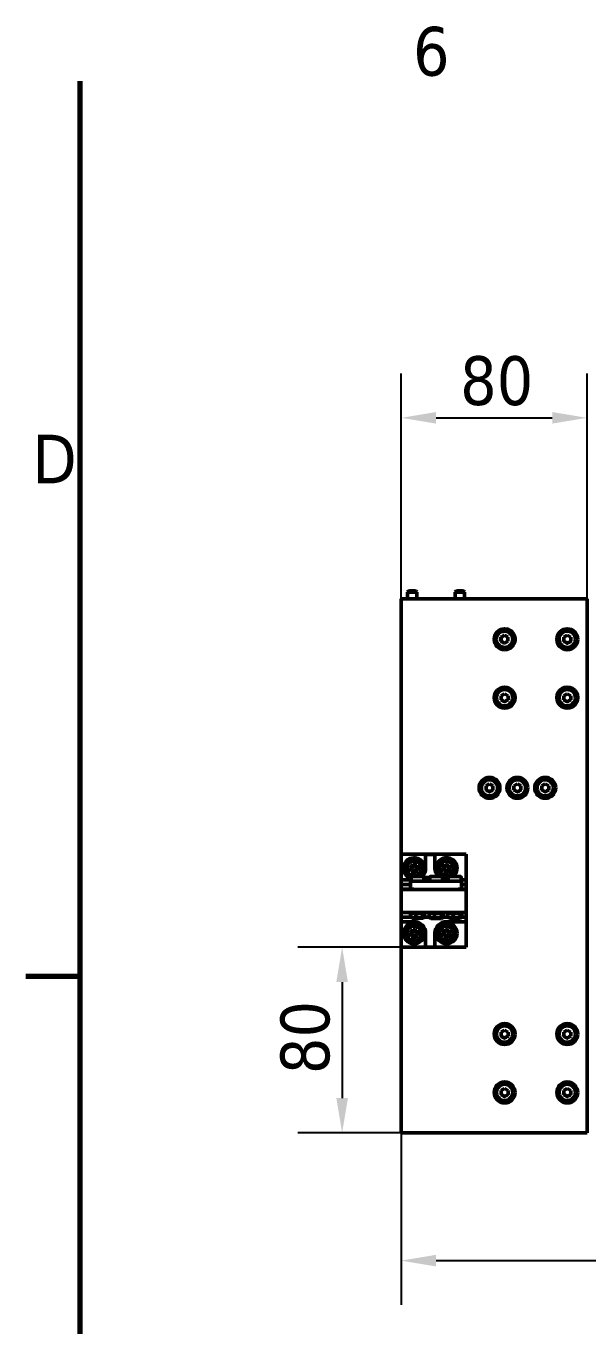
# Model space of a CAD drawing. Header units: millimetres. Extents: x -1901 to 2520, y -3919 to 1782.
# Drawn here: x 37 to 278, y 1186 to 1746 of the extents above; entities that cross this region are included whole.
import ezdxf

# ---------------------------------------------------------------- set-up
doc = ezdxf.new("R2010")
doc.units = ezdxf.units.MM
doc.header["$LTSCALE"] = 6
for name, color, linetype, lineweight in [('Border (ISO)', 7, 'Continuous', 70), ('Dimension (ISO)', 7, 'Continuous', 25), ('Visible (ISO)', 7, 'Continuous', 50)]:
    doc.layers.add(name, color=color, linetype=linetype, lineweight=lineweight)
doc.styles.add('Note Text (ISO)', font='tahoma.ttf')
doc.dimstyles.new('Default - Method 1b (ISO)', dxfattribs={"dimscale": 6, "dimtxt": 3.5, "dimasz": 2.5, "dimexe": 3.175, "dimexo": 0, "dimgap": 0.762, "dimtad": 1, "dimtoh": 1, "dimrnd": 1e-08, "dimtxsty": 'Note Text (ISO)', "dimcen": 0.09, "dimdle": 10, "dimclrd": 256, "dimclre": 256, "dimclrt": 256, "dimazin": 2, "dimtfac": 1, "dimtmove": 0, "dimatfit": 3, "dimfxl": 0, "dimtolj": 1, "dimlwd": -1, "dimlwe": -1, "dimarcsym": 0})

# ---------------------------------------------------------------- blocks, each defined once
blk = doc.blocks.new('Borders Default Border')
at = {"layer": 'Border (ISO)'}
blk.add_line((10, 222.75), (6.1, 222.75), dxfattribs=at)
at = {"layer": 'Border (ISO)', "flags": 128}
blk.add_lwpolyline([(10, 10), (10, 287)], dxfattribs=at)
at = {"layer": 'Border (ISO)', "char_height": 3.5, "attachment_point": 7, "style": 'Note Text (ISO)'}
for s, insert in [('6', (33.883, 287.326)), ('D', (6.568, 258.125))]:
    blk.add_mtext(s, dxfattribs=dict(at, insert=insert))
blk = doc.blocks.new('*D7')
at = {"layer": 'Defpoints', "color": 0}
for p in [(833.25, 1274.08), (198.25, 1269.08), (833.25, 1214.08)]:
    blk.add_point(p, dxfattribs=at)
at = {"layer": 'Dimension (ISO)'}
for p, q in [((833.25, 1274.08), (833.25, 1195.03)), ((198.25, 1269.08), (198.25, 1195.03)), ((213.25, 1214.08), (818.25, 1214.08))]:
    blk.add_line(p, q, dxfattribs=at)
for points in [[(213.25, 1216.58), (213.25, 1211.58), (198.25, 1214.08)], [(818.25, 1216.58), (818.25, 1211.58), (833.25, 1214.08)]]:
    blk.add_solid(points, dxfattribs=at)
at = {"layer": 'Dimension (ISO)', "insert": (493.45, 1240.53), "char_height": 21, "attachment_point": 1, "style": 'Note Text (ISO)'}
blk.add_mtext('\\A1;635', dxfattribs=at)
blk = doc.blocks.new('*D8')
at = {"layer": 'Defpoints', "color": 0}
for p in [(278.25, 1577.01), (198.25, 1499.08), (278.25, 1499.08)]:
    blk.add_point(p, dxfattribs=at)
at = {"layer": 'Dimension (ISO)'}
for p, q in [((198.25, 1499.08), (198.25, 1596.06)), ((278.25, 1499.08), (278.25, 1596.06)), ((213.25, 1577.01), (263.25, 1577.01))]:
    blk.add_line(p, q, dxfattribs=at)
for points in [[(213.25, 1579.51), (213.25, 1574.51), (198.25, 1577.01)], [(263.25, 1579.51), (263.25, 1574.51), (278.25, 1577.01)]]:
    blk.add_solid(points, dxfattribs=at)
at = {"layer": 'Dimension (ISO)', "insert": (223.59, 1603.54), "char_height": 21, "attachment_point": 1, "style": 'Note Text (ISO)'}
blk.add_mtext('\\A1;80', dxfattribs=at)
blk = doc.blocks.new('*D55')
at = {"layer": 'Defpoints', "color": 0}
for p in [(208.75, 1349.03), (172.77, 1269.08), (198.25, 1269.08)]:
    blk.add_point(p, dxfattribs=at)
at = {"layer": 'Dimension (ISO)'}
for p, q in [((208.75, 1349.03), (153.72, 1349.03)), ((172.77, 1334.03), (172.77, 1284.08)), ((198.25, 1269.08), (153.72, 1269.08))]:
    blk.add_line(p, q, dxfattribs=at)
for points in [[(170.27, 1334.03), (175.27, 1334.03), (172.77, 1349.03)], [(170.27, 1284.08), (175.27, 1284.08), (172.77, 1269.08)]]:
    blk.add_solid(points, dxfattribs=at)
at = {"layer": 'Dimension (ISO)', "insert": (146.24, 1294.4), "char_height": 21, "attachment_point": 1, "rotation": 90, "style": 'Note Text (ISO)'}
blk.add_mtext('\\A1;80', dxfattribs=at)

msp = doc.modelspace()

# ---------------------------------------------------------------- linework, layer by layer
at = {"layer": 'Visible (ISO)'}
for p, q in [((201.427, 1502.436), (200.998, 1502.007)), ((201.427, 1502.373), (200.998, 1501.943)), ((200.998, 1501.943), (200.998, 1502.007)), ((200.998, 1499.127), (200.998, 1501.943)), ((204.568, 1502.436), (204.998, 1502.007)), ((204.568, 1502.373), (204.998, 1501.943)), ((204.998, 1501.943), (204.998, 1502.007)), ((204.998, 1499.127), (204.998, 1501.943)), ((221.933, 1502.436), (221.504, 1502.007)), ((221.933, 1502.373), (221.504, 1501.943)), ((221.504, 1501.943), (221.504, 1502.007)), ((221.504, 1499.127), (221.504, 1501.943)), ((225.075, 1502.436), (225.504, 1502.007)), ((225.075, 1502.373), (225.504, 1501.943)), ((225.504, 1501.943), (225.504, 1502.007)), ((225.504, 1499.127), (225.504, 1501.943)), ((198.251, 1499.08), (198.251, 1499.127)), ((198.251, 1499.127), (231.251, 1499.127)), ((198.251, 1389.081), (198.251, 1499.08)), ((198.251, 1499.08), (278.251, 1499.08)), ((231.251, 1499.127), (278.251, 1499.127)), ((278.251, 1499.08), (278.251, 1269.082)), ((241.174, 1482.522), (242.674, 1483.388)), ((241.174, 1480.79), (241.174, 1482.522)), ((241.206, 1482.522), (241.174, 1482.522)), ((242.674, 1483.388), (244.173, 1482.522)), ((242.68, 1485.156), (242.738, 1485.156)), ((242.751, 1486.156), (242.738, 1486.156)), ((244.173, 1482.522), (244.173, 1480.79)), ((268.251, 1482.507), (269.751, 1483.373)), ((268.251, 1480.775), (268.251, 1482.507)), ((269.751, 1483.373), (271.251, 1482.507)), ((271.251, 1482.507), (271.251, 1480.775)), ((242.674, 1479.924), (241.174, 1480.79)), ((241.206, 1480.79), (241.174, 1480.79)), ((244.173, 1480.79), (242.674, 1479.924)), ((242.68, 1478.156), (242.738, 1478.156)), ((242.751, 1477.156), (242.738, 1477.156)), ((265.251, 1481.656), (265.251, 1481.653)), ((266.251, 1481.642), (266.251, 1481.653)), ((269.751, 1479.909), (268.251, 1480.775)), ((271.251, 1480.775), (269.751, 1479.909)), ((269.751, 1479.915), (269.751, 1479.909)), ((273.251, 1481.642), (273.251, 1481.653)), ((274.251, 1481.656), (274.251, 1481.653)), ((238.251, 1456.506), (238.251, 1456.503)), ((239.251, 1456.492), (239.251, 1456.503)), ((241.251, 1457.357), (242.751, 1458.223)), ((241.251, 1455.625), (241.251, 1457.357)), ((242.751, 1454.759), (241.251, 1455.625)), ((242.751, 1458.223), (244.251, 1457.357)), ((244.251, 1455.625), (242.751, 1454.759)), ((242.751, 1454.765), (242.751, 1454.759)), ((244.251, 1457.357), (244.251, 1455.625)), ((246.251, 1456.492), (246.251, 1456.503)), ((247.251, 1456.506), (247.251, 1456.503)), ((265.251, 1456.506), (265.251, 1456.503)), ((266.251, 1456.492), (266.251, 1456.503)), ((268.251, 1457.357), (269.751, 1458.223)), ((268.251, 1455.625), (268.251, 1457.357)), ((269.751, 1454.759), (268.251, 1455.625)), ((269.751, 1458.223), (271.251, 1457.357)), ((271.251, 1455.625), (269.751, 1454.759)), ((269.751, 1454.765), (269.751, 1454.759)), ((271.251, 1457.357), (271.251, 1455.625)), ((273.251, 1456.492), (273.251, 1456.503)), ((274.251, 1456.506), (274.251, 1456.503)), ((231.751, 1417.674), (231.751, 1417.671)), ((232.751, 1417.66), (232.751, 1417.671)), ((234.751, 1418.525), (236.251, 1419.391)), ((234.751, 1416.793), (234.751, 1418.525)), ((236.251, 1415.927), (234.751, 1416.793)), ((236.251, 1419.391), (237.751, 1418.525)), ((237.751, 1416.793), (236.251, 1415.927)), ((236.251, 1415.933), (236.251, 1415.927)), ((237.751, 1418.525), (237.751, 1416.793)), ((239.751, 1417.66), (239.751, 1417.671)), ((240.751, 1417.674), (240.751, 1417.671)), ((243.751, 1417.674), (243.751, 1417.671)), ((244.751, 1417.66), (244.751, 1417.671)), ((246.751, 1418.525), (248.251, 1419.391)), ((246.751, 1416.793), (246.751, 1418.525)), ((248.251, 1415.927), (246.751, 1416.793)), ((248.251, 1419.391), (249.751, 1418.525)), ((249.751, 1416.793), (248.251, 1415.927)), ((248.251, 1415.933), (248.251, 1415.927)), ((249.751, 1418.525), (249.751, 1416.793)), ((251.751, 1417.66), (251.751, 1417.671)), ((252.751, 1417.674), (252.751, 1417.671)), ((255.751, 1417.674), (255.751, 1417.671)), ((256.751, 1417.66), (256.751, 1417.671)), ((258.751, 1418.525), (260.251, 1419.391)), ((258.751, 1416.793), (258.751, 1418.525)), ((260.251, 1415.927), (258.751, 1416.793)), ((260.251, 1419.391), (261.751, 1418.525)), ((261.751, 1416.793), (260.251, 1415.927)), ((260.251, 1415.933), (260.251, 1415.927)), ((261.751, 1418.525), (261.751, 1416.793)), ((263.751, 1417.66), (263.751, 1417.671)), ((264.751, 1417.674), (264.751, 1417.671)), ((198.251, 1389.081), (198.251, 1389.05)), ((226.251, 1389.081), (198.251, 1389.081)), ((198.251, 1378.05), (198.251, 1389.05)), ((198.251, 1389.05), (208.751, 1389.05)), ((208.751, 1389.05), (208.751, 1389.035)), ((208.751, 1389.035), (208.751, 1383.035)), ((212.751, 1389.035), (208.751, 1389.035)), ((212.751, 1389.035), (212.751, 1389.05)), ((212.751, 1389.05), (226.251, 1389.05)), ((212.751, 1383.035), (212.751, 1389.035)), ((226.251, 1389.081), (226.251, 1389.05)), ((226.251, 1389.05), (226.251, 1378.05)), ((199.251, 1383.035), (199.251, 1383.032)), ((200.251, 1383.025), (200.251, 1383.032)), ((202.056, 1383.381), (203.213, 1384.67)), ((202.594, 1381.734), (202.056, 1383.381)), ((202.594, 1381.734), (202.594, 1381.739)), ((204.289, 1381.377), (202.594, 1381.734)), ((203.213, 1384.67), (204.908, 1384.313)), ((205.446, 1382.666), (204.289, 1381.377)), ((204.908, 1384.313), (205.446, 1382.666)), ((207.251, 1383.025), (207.251, 1383.032)), ((208.251, 1383.035), (208.251, 1383.032)), ((213.251, 1383.05), (213.251, 1383.048)), ((214.251, 1383.04), (214.251, 1383.048)), ((216.056, 1383.396), (217.213, 1384.685)), ((216.594, 1381.75), (216.056, 1383.396)), ((216.594, 1381.75), (216.594, 1381.755)), ((218.289, 1381.393), (216.594, 1381.75)), ((217.213, 1384.685), (218.908, 1384.328)), ((219.446, 1382.682), (218.289, 1381.393)), ((218.908, 1384.328), (219.446, 1382.682)), ((221.251, 1383.04), (221.251, 1383.048)), ((222.251, 1383.05), (222.251, 1383.048)), ((202.501, 1378.05), (198.251, 1378.05)), ((198.251, 1378.035), (198.251, 1378.05)), ((202.501, 1378.035), (198.251, 1378.035)), ((198.251, 1378.035), (198.251, 1376.035)), ((202.251, 1373.994), (202.251, 1377.494)), ((202.501, 1379.194), (202.501, 1377.494)), ((204.125, 1379.495), (204.912, 1379.498)), ((204.465, 1379.492), (204.125, 1379.495)), ((204.289, 1381.382), (204.289, 1381.377)), ((205.59, 1379.491), (204.465, 1379.492)), ((204.912, 1379.498), (206.037, 1379.497)), ((204.912, 1379.492), (204.912, 1379.498)), ((206.376, 1379.494), (205.59, 1379.491)), ((206.037, 1379.497), (206.376, 1379.494)), ((206.037, 1379.493), (206.037, 1379.497)), ((208.001, 1379.194), (208.001, 1377.494)), ((208.151, 1377.494), (208.151, 1378.994)), ((210.501, 1379.17), (210.501, 1377.47)), ((212.125, 1379.47), (212.912, 1379.473)), ((212.465, 1379.467), (212.125, 1379.47)), ((213.59, 1379.466), (212.465, 1379.467)), ((212.912, 1379.473), (214.037, 1379.472)), ((212.912, 1379.467), (212.912, 1379.473)), ((214.376, 1379.469), (213.59, 1379.466)), ((214.037, 1379.472), (214.376, 1379.469)), ((214.037, 1379.468), (214.037, 1379.472)), ((216.001, 1379.17), (216.001, 1377.47)), ((218.289, 1381.398), (218.289, 1381.393)), ((218.351, 1377.494), (218.351, 1378.994)), ((218.351, 1378.05), (218.501, 1378.05)), ((218.501, 1378.035), (218.351, 1378.035)), ((218.501, 1379.194), (218.501, 1377.494)), ((220.125, 1379.495), (220.912, 1379.498)), ((220.465, 1379.492), (220.125, 1379.495)), ((221.59, 1379.491), (220.465, 1379.492)), ((220.912, 1379.498), (222.037, 1379.497)), ((220.912, 1379.492), (220.912, 1379.498)), ((222.376, 1379.494), (221.59, 1379.491)), ((222.037, 1379.497), (222.376, 1379.494)), ((222.037, 1379.493), (222.037, 1379.497)), ((224.001, 1379.194), (224.001, 1377.494)), ((224.001, 1378.05), (226.251, 1378.05)), ((226.251, 1378.035), (224.001, 1378.035)), ((224.251, 1373.994), (224.251, 1377.494)), ((226.251, 1378.05), (226.251, 1378.035)), ((226.251, 1376.035), (226.251, 1378.035)), ((198.251, 1376.035), (198.251, 1374.028)), ((202.251, 1376.035), (198.251, 1376.035)), ((198.251, 1374.028), (202.251, 1374.028)), ((198.251, 1374.028), (198.251, 1373.957)), ((226.251, 1373.957), (198.251, 1373.957)), ((198.251, 1373.957), (198.251, 1363.957)), ((226.251, 1376.035), (224.251, 1376.035)), ((224.251, 1374.028), (226.251, 1374.028)), ((226.251, 1374.028), (226.251, 1376.035)), ((226.251, 1374.028), (226.251, 1373.957)), ((226.251, 1363.957), (226.251, 1373.957)), ((198.251, 1363.957), (198.251, 1362.035)), ((198.251, 1363.957), (226.251, 1363.957)), ((198.251, 1362.035), (202.216, 1362.035)), ((198.251, 1362.035), (198.251, 1360.035)), ((198.251, 1349.05), (198.251, 1360.035)), ((198.251, 1360.035), (203.751, 1360.035)), ((202.216, 1363.386), (202.216, 1361.997)), ((202.951, 1361.494), (202.426, 1361.798)), ((202.951, 1363.895), (202.433, 1363.596)), ((203.751, 1363.957), (203.751, 1363.894)), ((204.541, 1363.38), (204.541, 1361.99)), ((206.751, 1363.957), (206.751, 1363.894)), ((207.551, 1363.895), (208.076, 1363.592)), ((207.551, 1361.494), (208.069, 1361.794)), ((207.576, 1363.382), (207.576, 1361.993)), ((208.286, 1363.392), (208.286, 1362.003)), ((208.286, 1362.035), (210.216, 1362.035)), ((210.216, 1363.361), (210.216, 1361.972)), ((210.951, 1361.47), (210.426, 1361.773)), ((210.951, 1363.87), (210.433, 1363.571)), ((211.751, 1363.957), (211.751, 1363.87)), ((212.541, 1363.355), (212.541, 1361.966)), ((214.751, 1363.957), (214.751, 1363.87)), ((215.551, 1363.87), (216.076, 1363.567)), ((215.551, 1361.47), (216.069, 1361.769)), ((215.576, 1363.358), (215.576, 1361.969)), ((216.286, 1363.367), (216.286, 1361.978)), ((216.286, 1362.035), (218.216, 1362.035)), ((217.751, 1360.035), (226.251, 1360.035)), ((218.216, 1363.386), (218.216, 1361.997)), ((218.951, 1361.494), (218.426, 1361.798)), ((218.951, 1363.895), (218.433, 1363.596)), ((219.751, 1363.957), (219.751, 1363.894)), ((220.541, 1363.38), (220.541, 1361.99)), ((222.751, 1363.957), (222.751, 1363.894)), ((223.551, 1363.895), (224.076, 1363.592)), ((223.551, 1361.494), (224.069, 1361.794)), ((223.576, 1363.382), (223.576, 1361.993)), ((224.286, 1363.392), (224.286, 1362.003)), ((224.286, 1362.035), (226.251, 1362.035)), ((226.251, 1362.035), (226.251, 1363.957)), ((226.251, 1360.035), (226.251, 1362.035)), ((226.251, 1360.035), (226.251, 1349.05)), ((199.251, 1355.05), (199.251, 1355.048)), ((200.251, 1355.04), (200.251, 1355.048)), ((202.056, 1355.396), (203.213, 1356.686)), ((202.594, 1353.75), (202.056, 1355.396)), ((202.594, 1353.75), (202.594, 1353.755)), ((204.289, 1353.393), (202.594, 1353.75)), ((203.213, 1356.686), (204.908, 1356.328)), ((205.446, 1354.682), (204.289, 1353.393)), ((204.908, 1356.328), (205.446, 1354.682)), ((207.251, 1355.04), (207.251, 1355.048)), ((208.251, 1355.05), (208.251, 1355.048)), ((208.751, 1355.035), (208.751, 1349.035)), ((212.751, 1349.035), (212.751, 1355.035)), ((213.251, 1355.05), (213.251, 1355.048)), ((214.251, 1355.04), (214.251, 1355.048)), ((216.056, 1355.396), (217.213, 1356.686)), ((216.594, 1353.75), (216.056, 1355.396)), ((216.594, 1353.75), (216.594, 1353.755)), ((218.289, 1353.393), (216.594, 1353.75)), ((217.213, 1356.686), (218.908, 1356.328)), ((219.446, 1354.682), (218.289, 1353.393)), ((218.908, 1356.328), (219.446, 1354.682)), ((221.251, 1355.04), (221.251, 1355.048)), ((222.251, 1355.05), (222.251, 1355.048)), ((198.251, 1269.082), (198.251, 1349.05)), ((208.751, 1349.05), (198.251, 1349.05)), ((204.289, 1353.398), (204.289, 1353.393)), ((208.751, 1349.035), (212.751, 1349.035)), ((226.251, 1349.05), (212.751, 1349.05)), ((218.289, 1353.398), (218.289, 1353.393)), ((238.251, 1311.656), (238.251, 1311.654)), ((239.251, 1311.643), (239.251, 1311.654)), ((241.251, 1312.508), (242.751, 1313.374)), ((241.251, 1310.775), (241.251, 1312.508)), ((242.751, 1309.909), (241.251, 1310.775)), ((242.751, 1313.374), (244.251, 1312.508)), ((244.251, 1310.776), (242.751, 1309.909)), ((242.751, 1309.916), (242.751, 1309.909)), ((244.251, 1312.508), (244.251, 1310.776)), ((246.251, 1311.643), (246.251, 1311.654)), ((247.251, 1311.656), (247.251, 1311.654)), ((265.251, 1311.656), (265.251, 1311.654)), ((266.251, 1311.643), (266.251, 1311.654)), ((268.251, 1312.508), (269.751, 1313.374)), ((268.251, 1310.775), (268.251, 1312.508)), ((269.751, 1309.909), (268.251, 1310.775)), ((269.751, 1313.374), (271.251, 1312.508)), ((271.251, 1310.776), (269.751, 1309.909)), ((269.751, 1309.916), (269.751, 1309.909)), ((271.251, 1312.508), (271.251, 1310.776)), ((273.251, 1311.643), (273.251, 1311.654)), ((274.251, 1311.656), (274.251, 1311.654)), ((241.251, 1287.358), (242.751, 1288.224)), ((241.251, 1285.626), (241.251, 1287.358)), ((242.751, 1288.224), (244.251, 1287.358)), ((244.251, 1287.358), (244.251, 1285.626)), ((268.251, 1287.358), (269.751, 1288.224)), ((268.251, 1285.626), (268.251, 1287.358)), ((269.751, 1288.224), (271.251, 1287.358)), ((271.251, 1287.358), (271.251, 1285.626)), ((238.251, 1286.507), (238.251, 1286.504)), ((239.251, 1286.493), (239.251, 1286.504)), ((242.751, 1284.76), (241.251, 1285.626)), ((244.251, 1285.626), (242.751, 1284.76)), ((242.751, 1284.766), (242.751, 1284.76)), ((246.251, 1286.493), (246.251, 1286.504)), ((247.251, 1286.507), (247.251, 1286.504)), ((265.251, 1286.507), (265.251, 1286.504)), ((266.251, 1286.493), (266.251, 1286.504)), ((269.751, 1284.76), (268.251, 1285.626)), ((271.251, 1285.626), (269.751, 1284.76)), ((269.751, 1284.766), (269.751, 1284.76)), ((273.251, 1286.493), (273.251, 1286.504)), ((274.251, 1286.507), (274.251, 1286.504)), ((278.251, 1269.082), (198.251, 1269.082))]:
    msp.add_line(p, q, dxfattribs=at)
for centre in [(203.751, 1383.03), (217.751, 1383.045), (203.751, 1355.045), (217.751, 1355.045)]:
    msp.add_circle(centre, 1, dxfattribs=at)
for centre, major_axis, ratio, start_param, end_param in [((202.998, 1501.943), (-2, 0), 0.0030937, 6.2800916, 9.4278717), ((202.998, 1502.007), (-2, 0), 0.0030937, 6.2800916, 6.5326344), ((202.998, 1502.007), (2, 0), 0.0030937, 6.0337362, 6.286279), ((223.504, 1501.943), (-2, 0), 0.0030937, 6.2800916, 9.4278717), ((223.504, 1502.007), (-2, 0), 0.0030937, 6.2800916, 6.5326344), ((223.504, 1502.007), (2, 0), 0.0030937, 6.0337362, 6.286279), ((242.738, 1481.656), (0, 3.5), 0.9998704, 3.1415927, 6.2831853), ((242.751, 1481.656), (0, 4.5), 0.9998704, 3.1415927, 6.0933377), ((269.751, 1481.656), (-4.5, 0), 0.9999952, 3.1415927, 6.2831853), ((269.751, 1481.653), (-3.5, 0), 0.9999952, 3.1415927, 6.2831853), ((242.751, 1456.506), (-4.5, 0), 0.9999952, 3.1415927, 6.2831853), ((269.751, 1456.506), (-4.5, 0), 0.9999952, 3.1415926, 6.2831853), ((269.751, 1456.503), (-3.5, 0), 0.9999952, 3.1415927, 6.2831853), ((242.751, 1456.503), (-3.5, 0), 0.9999952, 3.1415927, 6.2831853), ((236.251, 1417.674), (-4.5, 0), 0.9999952, 3.1415927, 6.2831853), ((236.251, 1417.671), (-3.5, 0), 0.9999952, 3.1415927, 6.2831853), ((248.251, 1417.674), (-4.5, 0), 0.9999952, 3.1415927, 6.2831853), ((248.251, 1417.671), (-3.5, 0), 0.9999952, 3.1415927, 6.2831853), ((260.251, 1417.674), (-4.5, 0), 0.9999952, 3.1415927, 6.2831853), ((260.251, 1417.671), (-3.5, 0), 0.9999952, 3.1415927, 6.2831853), ((203.751, 1383.032), (-4.5, 0), 0.9999952, 2.2393274, 7.5725013), ((203.751, 1383.035), (-4.5, 0), 0.9999952, 3.1415927, 6.2831853), ((217.751, 1383.048), (-4.5, 0), 0.9999952, 2.2340474, 7.2004366), ((217.751, 1383.05), (-4.5, 0), 0.9999952, 3.1415927, 6.2831853), ((203.751, 1383.032), (-3.5, 0), 0.9999952, 3.1415927, 6.2831853), ((203.751, 1383.034), (1, -0.002), 0.9999952, 3.1455444, 6.2831853), ((203.751, 1383.05), (5, 0), 0.9999952, 5.4932907, 6.2831853), ((203.751, 1383.035), (5, 0), 0.9999952, 5.497656, 6.2831853), ((217.751, 1383.05), (-5, 0), 0.9999952, 0, 0.796201), ((217.751, 1383.035), (-5, 0), 0.9999952, 0, 0.7917816), ((217.751, 1383.048), (-3.5, 0), 0.9999952, 3.1415927, 6.2831853), ((217.751, 1383.049), (1, -0.002), 0.9999952, 3.1455444, 6.2831853), ((213.251, 1377.494), (-11, 0), 0.0030937, 6.0695787, 9.6383845), ((205.251, 1377.494), (2.75, 0), 0.0030937, 3.1415927, 6.2831853), ((213.251, 1377.494), (-11, 0), 0.0030937, 5.1944839, 5.2099375), ((213.251, 1378.994), (-5.1, 0), 0.0030937, 5.2818945, 7.2844761), ((213.251, 1377.494), (-5.1, 0), 0.0030937, 0, 1.0012908), ((213.251, 1378.994), (-4, 0), 0.0030937, 0.2571277, 0.8127556), ((213.251, 1378.994), (5, 0), 0.0030937, 2.1531606, 2.2461744), ((213.251, 1377.47), (2.75, 0), 0.0030937, 3.1415927, 6.2831853), ((213.251, 1378.994), (5.1, 0), 0.0030937, 5.2818945, 7.2844761), ((213.251, 1378.994), (5, 0), 0.0030937, 0.8954182, 0.9884321), ((213.251, 1378.994), (4, 0), 0.0030937, 5.4704297, 6.0260576), ((213.251, 1377.494), (5.1, 0), 0.0030937, 5.2818945, 6.2831853), ((217.751, 1383.048), (-4.5, 0), 0.9999952, 1.7045277, 1.7382442), ((213.251, 1377.494), (-11, 0), 0.0030937, 4.2148405, 4.230294), ((221.251, 1377.494), (2.75, 0), 0.0030937, 3.1415927, 6.2831853), ((213.251, 1373.994), (-11, 0), 0.0030937, 0, 3.1415927), ((203.751, 1355.05), (-4.5, 0), 0.9999952, 3.1415927, 6.2831853), ((205.251, 1363.895), (-2.3, 0), 0.0030937, 5.4228376, 10.2851257), ((205.251, 1361.495), (2.3, 0), 0.0030937, 3.1469511, 6.2778268), ((205.251, 1363.895), (-1.5, 0), 0.0030937, 6.2698722, 9.4380911), ((203.751, 1355.035), (5, 0), 0.9999952, 0, 1.5707963), ((213.251, 1363.87), (-2.3, 0), 0.0030937, 5.4228376, 10.2851257), ((213.251, 1361.47), (2.3, 0), 0.0030937, 3.1469511, 6.2778268), ((213.251, 1363.87), (-1.5, 0), 0.0030937, 6.2698722, 9.4380911), ((217.751, 1355.035), (-5, 0), 0.9999952, 4.712389, 6.2831853), ((217.751, 1355.05), (-4.5, 0), 0.9999952, 3.1415927, 6.2831853), ((221.251, 1363.895), (-2.3, 0), 0.0030937, 5.4228376, 10.2851257), ((221.251, 1361.495), (2.3, 0), 0.0030937, 3.1469511, 6.2778268), ((221.251, 1363.895), (-1.5, 0), 0.0030937, 6.2698722, 9.4380911), ((203.751, 1355.048), (-3.5, 0), 0.9999952, 3.1415927, 6.2831853), ((203.751, 1355.049), (1, -0.002), 0.9999952, 3.1455444, 6.2831853), ((217.751, 1355.048), (-3.5, 0), 0.9999952, 3.1415927, 6.2831853), ((217.751, 1355.049), (1, -0.002), 0.9999952, 3.1455444, 6.2831853), ((242.751, 1311.656), (-4.5, 0), 0.9999952, 3.1415927, 6.2831853), ((242.751, 1311.654), (-3.5, 0), 0.9999952, 3.1415927, 6.2831853), ((269.751, 1311.656), (-4.5, 0), 0.9999952, 3.1415927, 6.2831853), ((269.751, 1311.654), (-3.5, 0), 0.9999952, 3.1415927, 6.2831853), ((242.751, 1286.507), (-4.5, 0), 0.9999952, 3.1415927, 6.2831853), ((242.751, 1286.504), (-3.5, 0), 0.9999952, 3.1415927, 6.2831853), ((269.751, 1286.507), (-4.5, 0), 0.9999952, 3.1415927, 6.2831853), ((269.751, 1286.504), (-3.5, 0), 0.9999952, 3.1415927, 6.2831853)]:
    msp.add_ellipse(centre, major_axis=major_axis, ratio=ratio, start_param=start_param, end_param=end_param, dxfattribs=at)
for centre, major_axis, ratio in [((202.998, 1502.436), (1.571, 0), 0.0030937), ((202.998, 1502.373), (1.571, 0), 0.0030937), ((223.504, 1502.436), (1.571, 0), 0.0030937), ((223.504, 1502.373), (1.571, 0), 0.0030937), ((242.738, 1481.656), (0, -4.5), 0.9998704), ((269.751, 1481.653), (4.5, 0), 0.9999952), ((242.751, 1456.503), (4.5, 0), 0.9999952), ((269.751, 1456.503), (4.5, 0), 0.9999952), ((236.251, 1417.671), (4.5, 0), 0.9999952), ((248.251, 1417.671), (4.5, 0), 0.9999952), ((260.251, 1417.671), (4.5, 0), 0.9999952), ((203.751, 1383.025), (-3.5, 0), 0.9999952), ((203.751, 1383.024), (3.1, 0), 0.9999952), ((217.751, 1383.04), (-3.5, 0), 0.9999952), ((217.751, 1383.039), (3.1, 0), 0.9999952), ((203.751, 1355.048), (4.5, 0), 0.9999952), ((217.751, 1355.048), (4.5, 0), 0.9999952), ((203.751, 1355.04), (-3.5, 0), 0.9999952), ((203.751, 1355.039), (3.1, 0), 0.9999952), ((217.751, 1355.04), (-3.5, 0), 0.9999952), ((217.751, 1355.039), (3.1, 0), 0.9999952), ((242.751, 1311.654), (4.5, 0), 0.9999952), ((269.751, 1311.654), (4.5, 0), 0.9999952), ((242.751, 1286.504), (4.5, 0), 0.9999952), ((269.751, 1286.504), (4.5, 0), 0.9999952)]:
    msp.add_ellipse(centre, major_axis=major_axis, ratio=ratio, dxfattribs=at)
for points, knots in [([(242.68, 1478.156), (242.307, 1478.156), (241.934, 1478.216), (241.225, 1478.451), (240.89, 1478.625), (240.291, 1479.071), (240.027, 1479.342), (239.599, 1479.954), (239.434, 1480.294), (239.22, 1481.01), (239.171, 1481.385), (239.193, 1482.131), (239.264, 1482.502), (239.519, 1483.204), (239.704, 1483.534), (240.167, 1484.12), (240.446, 1484.375), (241.07, 1484.785), (241.414, 1484.94), (242.07, 1485.115), (242.375, 1485.156), (242.68, 1485.156)], [4.712389, 4.712389, 4.712389, 4.712389, 5.03238, 5.03238, 5.3523729, 5.3523729, 5.6723703, 5.6723703, 5.9923734, 5.9923734, 6.3123808, 6.3123808, 6.6323898, 6.6323898, 6.9523966, 6.9523966, 7.2723987, 7.2723987, 7.5923951, 7.5923951, 7.8539816, 7.8539816, 7.8539816, 7.8539816]), ([(273.251, 1481.642), (273.251, 1481.269), (273.191, 1480.895), (272.956, 1480.187), (272.781, 1479.851), (272.335, 1479.252), (272.064, 1478.989), (271.452, 1478.561), (271.112, 1478.396), (270.397, 1478.182), (270.022, 1478.133), (269.276, 1478.154), (268.904, 1478.225), (268.203, 1478.481), (267.872, 1478.665), (267.287, 1479.128), (267.031, 1479.407), (266.621, 1480.031), (266.467, 1480.376), (266.291, 1481.032), (266.251, 1481.337), (266.251, 1481.642)], [3.1416176, 3.1416176, 3.1416176, 3.1416176, 3.4616172, 3.4616172, 3.781617, 3.781617, 4.1016169, 4.1016169, 4.421617, 4.421617, 4.7416173, 4.7416173, 5.0616176, 5.0616176, 5.3816178, 5.3816178, 5.7016179, 5.7016179, 6.0216178, 6.0216178, 6.2832102, 6.2832102, 6.2832102, 6.2832102]), ([(246.251, 1456.492), (246.251, 1456.119), (246.191, 1455.745), (245.956, 1455.037), (245.781, 1454.701), (245.335, 1454.102), (245.064, 1453.839), (244.452, 1453.411), (244.112, 1453.246), (243.397, 1453.032), (243.022, 1452.983), (242.276, 1453.004), (241.904, 1453.076), (241.203, 1453.331), (240.872, 1453.515), (240.287, 1453.979), (240.031, 1454.257), (239.621, 1454.881), (239.467, 1455.226), (239.291, 1455.882), (239.251, 1456.187), (239.251, 1456.492)], [3.1416176, 3.1416176, 3.1416176, 3.1416176, 3.4616172, 3.4616172, 3.781617, 3.781617, 4.1016169, 4.1016169, 4.421617, 4.421617, 4.7416173, 4.7416173, 5.0616176, 5.0616176, 5.3816178, 5.3816178, 5.7016179, 5.7016179, 6.0216178, 6.0216178, 6.2832102, 6.2832102, 6.2832102, 6.2832102]), ([(273.251, 1456.492), (273.251, 1456.119), (273.191, 1455.745), (272.956, 1455.037), (272.781, 1454.701), (272.335, 1454.102), (272.064, 1453.839), (271.452, 1453.411), (271.112, 1453.246), (270.397, 1453.032), (270.022, 1452.983), (269.276, 1453.004), (268.904, 1453.076), (268.203, 1453.331), (267.872, 1453.515), (267.287, 1453.979), (267.031, 1454.257), (266.621, 1454.881), (266.467, 1455.226), (266.291, 1455.882), (266.251, 1456.187), (266.251, 1456.492)], [3.1416176, 3.1416176, 3.1416176, 3.1416176, 3.4616172, 3.4616172, 3.781617, 3.781617, 4.1016169, 4.1016169, 4.421617, 4.421617, 4.7416173, 4.7416173, 5.0616176, 5.0616176, 5.3816178, 5.3816178, 5.7016179, 5.7016179, 6.0216178, 6.0216178, 6.2832102, 6.2832102, 6.2832102, 6.2832102]), ([(239.751, 1417.66), (239.751, 1417.287), (239.691, 1416.914), (239.456, 1416.205), (239.281, 1415.87), (238.835, 1415.271), (238.564, 1415.007), (237.952, 1414.579), (237.612, 1414.414), (236.897, 1414.2), (236.522, 1414.151), (235.776, 1414.173), (235.404, 1414.244), (234.703, 1414.499), (234.372, 1414.684), (233.787, 1415.147), (233.531, 1415.426), (233.121, 1416.049), (232.967, 1416.394), (232.791, 1417.05), (232.751, 1417.355), (232.751, 1417.66)], [3.1416176, 3.1416176, 3.1416176, 3.1416176, 3.4616172, 3.4616172, 3.781617, 3.781617, 4.1016169, 4.1016169, 4.421617, 4.421617, 4.7416173, 4.7416173, 5.0616176, 5.0616176, 5.3816178, 5.3816178, 5.7016179, 5.7016179, 6.0216178, 6.0216178, 6.2832102, 6.2832102, 6.2832102, 6.2832102]), ([(251.751, 1417.66), (251.751, 1417.287), (251.691, 1416.914), (251.456, 1416.205), (251.281, 1415.87), (250.835, 1415.271), (250.564, 1415.007), (249.952, 1414.579), (249.612, 1414.414), (248.897, 1414.2), (248.522, 1414.151), (247.776, 1414.173), (247.404, 1414.244), (246.703, 1414.499), (246.372, 1414.684), (245.787, 1415.147), (245.531, 1415.426), (245.121, 1416.049), (244.967, 1416.394), (244.791, 1417.05), (244.751, 1417.355), (244.751, 1417.66)], [3.1416176, 3.1416176, 3.1416176, 3.1416176, 3.4616172, 3.4616172, 3.781617, 3.781617, 4.1016169, 4.1016169, 4.421617, 4.421617, 4.7416173, 4.7416173, 5.0616176, 5.0616176, 5.3816178, 5.3816178, 5.7016179, 5.7016179, 6.0216178, 6.0216178, 6.2832102, 6.2832102, 6.2832102, 6.2832102]), ([(263.751, 1417.66), (263.751, 1417.287), (263.691, 1416.914), (263.456, 1416.205), (263.281, 1415.87), (262.835, 1415.271), (262.564, 1415.007), (261.952, 1414.579), (261.612, 1414.414), (260.897, 1414.2), (260.522, 1414.151), (259.776, 1414.173), (259.404, 1414.244), (258.703, 1414.499), (258.372, 1414.684), (257.787, 1415.147), (257.531, 1415.426), (257.121, 1416.049), (256.967, 1416.394), (256.791, 1417.05), (256.751, 1417.355), (256.751, 1417.66)], [3.1416176, 3.1416176, 3.1416176, 3.1416176, 3.4616172, 3.4616172, 3.781617, 3.781617, 4.1016169, 4.1016169, 4.421617, 4.421617, 4.7416173, 4.7416173, 5.0616176, 5.0616176, 5.3816178, 5.3816178, 5.7016179, 5.7016179, 6.0216178, 6.0216178, 6.2832102, 6.2832102, 6.2832102, 6.2832102]), ([(202.501, 1379.194), (202.501, 1379.227), (202.506, 1379.26), (202.527, 1379.321), (202.542, 1379.35), (202.581, 1379.4), (202.604, 1379.423), (202.643, 1379.45), (202.657, 1379.458), (202.684, 1379.471), (202.698, 1379.477), (202.722, 1379.484), (202.733, 1379.487), (202.747, 1379.49), (202.751, 1379.49), (202.761, 1379.492), (202.765, 1379.492), (202.772, 1379.493), (202.775, 1379.494), (202.782, 1379.494), (202.785, 1379.494), (202.795, 1379.495), (202.8, 1379.495), (202.822, 1379.496), (202.844, 1379.496), (202.916, 1379.497), (202.973, 1379.497), (203.162, 1379.498), (203.322, 1379.499), (203.696, 1379.5), (203.913, 1379.501), (204.379, 1379.502), (204.633, 1379.502), (205.149, 1379.502), (205.416, 1379.502), (205.929, 1379.502), (206.181, 1379.502), (206.64, 1379.501), (206.852, 1379.5), (207.211, 1379.499), (207.361, 1379.498), (207.583, 1379.497), (207.655, 1379.496), (207.7, 1379.495), (207.706, 1379.495), (207.719, 1379.494), (207.723, 1379.494), (207.731, 1379.493), (207.734, 1379.493), (207.741, 1379.492), (207.744, 1379.491), (207.754, 1379.49), (207.761, 1379.489), (207.775, 1379.485), (207.782, 1379.483), (207.802, 1379.477), (207.814, 1379.473), (207.845, 1379.458), (207.864, 1379.447), (207.906, 1379.416), (207.927, 1379.394), (207.963, 1379.343), (207.978, 1379.314), (207.996, 1379.255), (208.001, 1379.225), (208.001, 1379.194)], [0, 0, 0, 0, 0.00973756, 0.00973756, 0.01929677, 0.01929677, 0.02885947, 0.02885947, 0.03355997, 0.03355997, 0.03808753, 0.03808753, 0.04147925, 0.04147925, 0.04320054, 0.04320054, 0.04553833, 0.04553833, 0.04811509, 0.04811509, 0.05267666, 0.05267666, 0.06472274, 0.06472274, 0.10089453, 0.10089453, 0.14976357, 0.14976357, 0.23048854, 0.23048854, 0.30882751, 0.30882751, 0.38700576, 0.38700576, 0.4651401, 0.4651401, 0.54326545, 0.54326545, 0.62140215, 0.62140215, 0.69958851, 0.69958851, 0.77797735, 0.77797735, 0.79438389, 0.79438389, 0.79907657, 0.79907657, 0.80110162, 0.80110162, 0.80278854, 0.80278854, 0.80519759, 0.80519759, 0.80765436, 0.80765436, 0.81152735, 0.81152735, 0.81814597, 0.81814597, 0.82715987, 0.82715987, 0.83669244, 0.83669244, 0.84575302, 0.84575302, 0.84575302, 0.84575302]), ([(209.382, 1378.991), (209.24, 1378.992), (209.13, 1378.993), (208.978, 1378.995), (208.94, 1378.996), (208.94, 1378.998), (208.96, 1378.999), (209.07, 1379.001), (209.199, 1379.002), (209.574, 1379.004), (209.825, 1379.005), (210.125, 1379.007)], [-0.52844617, -0.52844617, -0.52844617, -0.52844617, -0.43375065, -0.43375065, -0.33533246, -0.33533246, -0.26473652, -0.26473652, -0.13548333, -0.13548333, 0, 0, 0, 0]), ([(210.501, 1379.17), (210.501, 1379.202), (210.506, 1379.235), (210.527, 1379.296), (210.542, 1379.325), (210.581, 1379.376), (210.604, 1379.398), (210.643, 1379.425), (210.657, 1379.433), (210.684, 1379.446), (210.698, 1379.452), (210.722, 1379.459), (210.733, 1379.462), (210.747, 1379.465), (210.751, 1379.466), (210.761, 1379.467), (210.765, 1379.468), (210.772, 1379.468), (210.775, 1379.469), (210.782, 1379.469), (210.785, 1379.47), (210.795, 1379.47), (210.8, 1379.47), (210.822, 1379.471), (210.844, 1379.471), (210.916, 1379.472), (210.973, 1379.473), (211.162, 1379.474), (211.322, 1379.474), (211.696, 1379.476), (211.913, 1379.476), (212.379, 1379.477), (212.633, 1379.477), (213.149, 1379.477), (213.416, 1379.477), (213.929, 1379.477), (214.181, 1379.477), (214.64, 1379.476), (214.852, 1379.475), (215.211, 1379.474), (215.361, 1379.474), (215.583, 1379.472), (215.655, 1379.471), (215.7, 1379.47), (215.706, 1379.47), (215.719, 1379.469), (215.723, 1379.469), (215.731, 1379.468), (215.734, 1379.468), (215.741, 1379.467), (215.744, 1379.467), (215.754, 1379.465), (215.761, 1379.464), (215.775, 1379.461), (215.782, 1379.459), (215.802, 1379.453), (215.814, 1379.448), (215.845, 1379.434), (215.864, 1379.422), (215.906, 1379.391), (215.927, 1379.369), (215.963, 1379.319), (215.978, 1379.29), (215.996, 1379.23), (216.001, 1379.2), (216.001, 1379.17)], [0, 0, 0, 0, 0.00973756, 0.00973756, 0.01929677, 0.01929677, 0.02885947, 0.02885947, 0.03355997, 0.03355997, 0.03808753, 0.03808753, 0.04147925, 0.04147925, 0.04320054, 0.04320054, 0.04553833, 0.04553833, 0.04811509, 0.04811509, 0.05267666, 0.05267666, 0.06472274, 0.06472274, 0.10089453, 0.10089453, 0.14976357, 0.14976357, 0.23048854, 0.23048854, 0.30882751, 0.30882751, 0.38700576, 0.38700576, 0.4651401, 0.4651401, 0.54326545, 0.54326545, 0.62140215, 0.62140215, 0.69958851, 0.69958851, 0.77797735, 0.77797735, 0.79438389, 0.79438389, 0.79907657, 0.79907657, 0.80110162, 0.80110162, 0.80278854, 0.80278854, 0.80519759, 0.80519759, 0.80765436, 0.80765436, 0.81152735, 0.81152735, 0.81814597, 0.81814597, 0.82715987, 0.82715987, 0.83669244, 0.83669244, 0.84575302, 0.84575302, 0.84575302, 0.84575302]), ([(216.377, 1379.007), (216.677, 1379.005), (216.927, 1379.004), (217.303, 1379.002), (217.432, 1379.001), (217.541, 1378.999), (217.562, 1378.998), (217.562, 1378.996), (217.524, 1378.995), (217.372, 1378.993), (217.262, 1378.992), (217.119, 1378.991)], [-0.53104911, -0.53104911, -0.53104911, -0.53104911, -0.39497558, -0.39497558, -0.26516254, -0.26516254, -0.19416249, -0.19416249, -0.0952063, -0.0952063, -0.000001, -0.000001, -0.000001, -0.000001]), ([(218.501, 1379.194), (218.501, 1379.227), (218.506, 1379.26), (218.527, 1379.321), (218.542, 1379.35), (218.581, 1379.4), (218.604, 1379.423), (218.643, 1379.45), (218.657, 1379.458), (218.684, 1379.471), (218.698, 1379.477), (218.722, 1379.484), (218.733, 1379.487), (218.747, 1379.49), (218.751, 1379.49), (218.761, 1379.492), (218.765, 1379.492), (218.772, 1379.493), (218.775, 1379.494), (218.782, 1379.494), (218.785, 1379.494), (218.795, 1379.495), (218.8, 1379.495), (218.822, 1379.496), (218.844, 1379.496), (218.916, 1379.497), (218.973, 1379.497), (219.162, 1379.498), (219.322, 1379.499), (219.696, 1379.5), (219.913, 1379.501), (220.379, 1379.502), (220.633, 1379.502), (221.149, 1379.502), (221.416, 1379.502), (221.929, 1379.502), (222.181, 1379.502), (222.64, 1379.501), (222.852, 1379.5), (223.211, 1379.499), (223.361, 1379.498), (223.583, 1379.497), (223.655, 1379.496), (223.7, 1379.495), (223.706, 1379.495), (223.719, 1379.494), (223.723, 1379.494), (223.731, 1379.493), (223.734, 1379.493), (223.741, 1379.492), (223.744, 1379.491), (223.754, 1379.49), (223.761, 1379.489), (223.775, 1379.485), (223.782, 1379.483), (223.802, 1379.477), (223.814, 1379.473), (223.845, 1379.458), (223.864, 1379.447), (223.906, 1379.416), (223.927, 1379.394), (223.963, 1379.343), (223.978, 1379.314), (223.996, 1379.255), (224.001, 1379.225), (224.001, 1379.194)], [0, 0, 0, 0, 0.00973756, 0.00973756, 0.01929677, 0.01929677, 0.02885947, 0.02885947, 0.03355997, 0.03355997, 0.03808753, 0.03808753, 0.04147925, 0.04147925, 0.04320054, 0.04320054, 0.04553833, 0.04553833, 0.04811509, 0.04811509, 0.05267666, 0.05267666, 0.06472274, 0.06472274, 0.10089453, 0.10089453, 0.14976357, 0.14976357, 0.23048854, 0.23048854, 0.30882751, 0.30882751, 0.38700576, 0.38700576, 0.4651401, 0.4651401, 0.54326545, 0.54326545, 0.62140215, 0.62140215, 0.69958851, 0.69958851, 0.77797735, 0.77797735, 0.79438389, 0.79438389, 0.79907657, 0.79907657, 0.80110162, 0.80110162, 0.80278854, 0.80278854, 0.80519759, 0.80519759, 0.80765436, 0.80765436, 0.81152735, 0.81152735, 0.81814597, 0.81814597, 0.82715987, 0.82715987, 0.83669244, 0.83669244, 0.84575302, 0.84575302, 0.84575302, 0.84575302]), ([(246.251, 1311.643), (246.251, 1311.269), (246.191, 1310.896), (245.956, 1310.187), (245.781, 1309.852), (245.335, 1309.253), (245.064, 1308.99), (244.452, 1308.562), (244.112, 1308.397), (243.397, 1308.183), (243.022, 1308.133), (242.276, 1308.155), (241.904, 1308.226), (241.203, 1308.482), (240.872, 1308.666), (240.287, 1309.129), (240.031, 1309.408), (239.621, 1310.032), (239.467, 1310.377), (239.291, 1311.032), (239.251, 1311.338), (239.251, 1311.643)], [3.1416176, 3.1416176, 3.1416176, 3.1416176, 3.4616172, 3.4616172, 3.781617, 3.781617, 4.1016169, 4.1016169, 4.421617, 4.421617, 4.7416173, 4.7416173, 5.0616176, 5.0616176, 5.3816178, 5.3816178, 5.7016179, 5.7016179, 6.0216178, 6.0216178, 6.2832102, 6.2832102, 6.2832102, 6.2832102]), ([(273.251, 1311.643), (273.251, 1311.269), (273.191, 1310.896), (272.956, 1310.187), (272.781, 1309.852), (272.335, 1309.253), (272.064, 1308.99), (271.452, 1308.562), (271.112, 1308.397), (270.397, 1308.183), (270.022, 1308.133), (269.276, 1308.155), (268.904, 1308.226), (268.203, 1308.482), (267.872, 1308.666), (267.287, 1309.129), (267.031, 1309.408), (266.621, 1310.032), (266.467, 1310.377), (266.291, 1311.032), (266.251, 1311.338), (266.251, 1311.643)], [3.1416176, 3.1416176, 3.1416176, 3.1416176, 3.4616172, 3.4616172, 3.781617, 3.781617, 4.1016169, 4.1016169, 4.421617, 4.421617, 4.7416173, 4.7416173, 5.0616176, 5.0616176, 5.3816178, 5.3816178, 5.7016179, 5.7016179, 6.0216178, 6.0216178, 6.2832102, 6.2832102, 6.2832102, 6.2832102]), ([(246.251, 1286.493), (246.251, 1286.12), (246.191, 1285.746), (245.956, 1285.038), (245.781, 1284.702), (245.335, 1284.103), (245.064, 1283.84), (244.452, 1283.412), (244.112, 1283.247), (243.397, 1283.033), (243.022, 1282.984), (242.276, 1283.005), (241.904, 1283.076), (241.203, 1283.332), (240.872, 1283.516), (240.287, 1283.979), (240.031, 1284.258), (239.621, 1284.882), (239.467, 1285.227), (239.291, 1285.883), (239.251, 1286.188), (239.251, 1286.493)], [3.1416176, 3.1416176, 3.1416176, 3.1416176, 3.4616172, 3.4616172, 3.781617, 3.781617, 4.1016169, 4.1016169, 4.421617, 4.421617, 4.7416173, 4.7416173, 5.0616176, 5.0616176, 5.3816178, 5.3816178, 5.7016179, 5.7016179, 6.0216178, 6.0216178, 6.2832102, 6.2832102, 6.2832102, 6.2832102]), ([(273.251, 1286.493), (273.251, 1286.12), (273.191, 1285.746), (272.956, 1285.038), (272.781, 1284.702), (272.335, 1284.103), (272.064, 1283.84), (271.452, 1283.412), (271.112, 1283.247), (270.397, 1283.033), (270.022, 1282.984), (269.276, 1283.005), (268.904, 1283.076), (268.203, 1283.332), (267.872, 1283.516), (267.287, 1283.979), (267.031, 1284.258), (266.621, 1284.882), (266.467, 1285.227), (266.291, 1285.883), (266.251, 1286.188), (266.251, 1286.493)], [3.1416176, 3.1416176, 3.1416176, 3.1416176, 3.4616172, 3.4616172, 3.781617, 3.781617, 4.1016169, 4.1016169, 4.421617, 4.421617, 4.7416173, 4.7416173, 5.0616176, 5.0616176, 5.3816178, 5.3816178, 5.7016179, 5.7016179, 6.0216178, 6.0216178, 6.2832102, 6.2832102, 6.2832102, 6.2832102])]:
    msp.add_open_spline(points, degree=3, knots=knots, dxfattribs=at)
for points, weights in [([(242.69, 1483.378), (241.954, 1482.951), (241.206, 1482.522)], [1.00286873449, 1.15325261934, 1]), ([(241.206, 1482.522), (241.21, 1481.656), (241.206, 1480.79)], [1, 1.15470053838, 1]), ([(241.206, 1480.79), (241.954, 1480.36), (242.69, 1479.933)], [1, 1.15325261934, 1.00286873449]), ([(268.251, 1480.781), (269.001, 1480.349), (269.751, 1479.915)], [1, 1.15470053838, 1]), ([(269.751, 1479.915), (270.501, 1480.349), (271.251, 1480.781)], [1, 1.15470053838, 1]), ([(241.251, 1455.631), (242.001, 1455.199), (242.751, 1454.765)], [1, 1.15470053838, 1]), ([(242.751, 1454.765), (243.501, 1455.199), (244.251, 1455.631)], [1, 1.15470053838, 1]), ([(268.251, 1455.631), (269.001, 1455.199), (269.751, 1454.765)], [1, 1.15470053838, 1]), ([(269.751, 1454.765), (270.501, 1455.199), (271.251, 1455.631)], [1, 1.15470053838, 1]), ([(234.751, 1416.799), (235.501, 1416.367), (236.251, 1415.933)], [1, 1.15470053838, 1]), ([(236.251, 1415.933), (237.001, 1416.367), (237.751, 1416.799)], [1, 1.15470053838, 1]), ([(246.751, 1416.799), (247.501, 1416.367), (248.251, 1415.933)], [1, 1.15470053838, 1]), ([(248.251, 1415.933), (249.001, 1416.367), (249.751, 1416.799)], [1, 1.15470053838, 1]), ([(258.751, 1416.799), (259.501, 1416.367), (260.251, 1415.933)], [1, 1.15470053838, 1]), ([(260.251, 1415.933), (261.001, 1416.367), (261.751, 1416.799)], [1, 1.15470053838, 1]), ([(202.057, 1383.382), (202.326, 1382.562), (202.594, 1381.739)], [1.000590374, 1.15440478597, 1]), ([(202.594, 1381.739), (203.441, 1381.562), (204.289, 1381.382)], [1, 1.15470053838, 1]), ([(204.289, 1381.382), (204.867, 1382.027), (205.445, 1382.67)], [1, 1.15456314491, 1.0002745429]), ([(216.057, 1383.398), (216.326, 1382.578), (216.594, 1381.755)], [1.000590374, 1.15440478597, 1]), ([(216.594, 1381.755), (217.441, 1381.577), (218.289, 1381.398)], [1, 1.15470053838, 1]), ([(218.289, 1381.398), (218.867, 1382.042), (219.445, 1382.685)], [1, 1.15456314491, 1.0002745429]), ([(216.377, 1379.007), (216.49, 1378.997), (216.598, 1378.988)], [0.993136343231, 0.989274865565, 0.986260215348]), ([(204.541, 1363.38), (203.378, 1363.841), (202.216, 1363.386)], [1, 1.15470053838, 1]), ([(202.216, 1363.386), (202.331, 1363.537), (202.433, 1363.596)], [1, 1.04545710224, 1.06420003573]), ([(202.216, 1361.997), (203.378, 1361.535), (204.541, 1361.99)], [1, 1.15470053838, 1]), ([(202.426, 1361.798), (202.327, 1361.855), (202.216, 1361.997)], [1.06287635404, 1.04389042411, 1]), ([(207.576, 1363.382), (206.059, 1363.839), (204.541, 1363.38)], [1, 1.15470053838, 1]), ([(204.541, 1361.99), (206.059, 1361.533), (207.576, 1361.993)], [1, 1.15470053838, 1]), ([(208.286, 1363.392), (207.931, 1363.846), (207.576, 1363.382)], [1, 1.15470053838, 1]), ([(207.576, 1361.993), (207.931, 1361.54), (208.286, 1362.003)], [1, 1.15470053838, 1]), ([(212.541, 1363.355), (211.378, 1363.816), (210.216, 1363.361)], [1, 1.15470053838, 1]), ([(210.216, 1363.361), (210.331, 1363.512), (210.433, 1363.571)], [1, 1.04545710224, 1.06420003573]), ([(210.216, 1361.972), (211.378, 1361.511), (212.541, 1361.966)], [1, 1.15470053838, 1]), ([(210.426, 1361.773), (210.327, 1361.83), (210.216, 1361.972)], [1.06287635404, 1.04389042411, 1]), ([(215.576, 1363.358), (214.059, 1363.815), (212.541, 1363.355)], [1, 1.15470053838, 1]), ([(212.541, 1361.966), (214.059, 1361.509), (215.576, 1361.969)], [1, 1.15470053838, 1]), ([(216.286, 1363.367), (215.931, 1363.821), (215.576, 1363.358)], [1, 1.15470053838, 1]), ([(215.576, 1361.969), (215.931, 1361.515), (216.286, 1361.978)], [1, 1.15470053838, 1]), ([(220.541, 1363.38), (219.378, 1363.841), (218.216, 1363.386)], [1, 1.15470053838, 1]), ([(218.216, 1363.386), (218.331, 1363.537), (218.433, 1363.596)], [1, 1.04545710224, 1.06420003573]), ([(218.216, 1361.997), (219.378, 1361.535), (220.541, 1361.99)], [1, 1.15470053838, 1]), ([(218.426, 1361.798), (218.327, 1361.855), (218.216, 1361.997)], [1.06287635404, 1.04389042411, 1]), ([(223.576, 1363.382), (222.059, 1363.839), (220.541, 1363.38)], [1, 1.15470053838, 1]), ([(220.541, 1361.99), (222.059, 1361.533), (223.576, 1361.993)], [1, 1.15470053838, 1]), ([(224.286, 1363.392), (223.931, 1363.846), (223.576, 1363.382)], [1, 1.15470053838, 1]), ([(223.576, 1361.993), (223.931, 1361.54), (224.286, 1362.003)], [1, 1.15470053838, 1]), ([(202.057, 1355.398), (202.326, 1354.578), (202.594, 1353.755)], [1.000590374, 1.15440478597, 1]), ([(202.594, 1353.755), (203.441, 1353.577), (204.289, 1353.398)], [1, 1.15470053838, 1]), ([(204.289, 1353.398), (204.867, 1354.042), (205.445, 1354.685)], [1, 1.15456314491, 1.0002745429]), ([(216.057, 1355.398), (216.326, 1354.578), (216.594, 1353.755)], [1.000590374, 1.15440478597, 1]), ([(216.594, 1353.755), (217.441, 1353.577), (218.289, 1353.398)], [1, 1.15470053838, 1]), ([(218.289, 1353.398), (218.867, 1354.042), (219.445, 1354.685)], [1, 1.15456314491, 1.0002745429]), ([(241.251, 1310.782), (242.001, 1310.349), (242.751, 1309.916)], [1, 1.15470053838, 1]), ([(242.751, 1309.916), (243.501, 1310.349), (244.251, 1310.782)], [1, 1.15470053838, 1]), ([(268.251, 1310.782), (269.001, 1310.349), (269.751, 1309.916)], [1, 1.15470053838, 1]), ([(269.751, 1309.916), (270.501, 1310.349), (271.251, 1310.782)], [1, 1.15470053838, 1]), ([(241.251, 1285.632), (242.001, 1285.2), (242.751, 1284.766)], [1, 1.15470053838, 1]), ([(242.751, 1284.766), (243.501, 1285.2), (244.251, 1285.632)], [1, 1.15470053838, 1]), ([(268.251, 1285.632), (269.001, 1285.2), (269.751, 1284.766)], [1, 1.15470053838, 1]), ([(269.751, 1284.766), (270.501, 1285.2), (271.251, 1285.632)], [1, 1.15470053838, 1])]:
    msp.add_rational_spline(points, weights, degree=2, dxfattribs=at)
msp.add_rational_spline([(210.125, 1379.007), (210.217, 1378.999), (210.312, 1378.992), (210.357, 1378.989), (210.402, 1378.986)], [0.993136343231, 0.996286401433, 1, 0.998257082839, 0.996638299066], degree=2, knots=[0.0991569418, 0.0991569418, 0.0991569418, 0.1, 0.1, 0.1003956757, 0.1003956757, 0.1003956757], dxfattribs=at)

# ---------------------------------------------------------------- block references
at = {"xscale": 6, "yscale": 6, "zscale": 6}
msp.add_blockref('Borders Default Border', (0, 0), dxfattribs=at)

# ---------------------------------------------------------------- dimensions: what is measured, and where the dimension line sits
at = {"layer": 'Dimension (ISO)'}
for base, p1, p2, angle, override, picture, middle in [((278.251, 1577.009), (198.251, 1499.08), (278.251, 1499.08), 180, {"dimgap": 0.762, "dimtoh": 0, "dimdec": 2, "dimtol": 0, "dimlim": 0, "dimtp": 0, "dimtm": 0, "dimtdec": 2, "dimtofl": 0, "dimatfit": 1}, '*D8', (238.251, 1577.009)), ((172.771, 1269.082), (208.751, 1349.035), (198.251, 1269.082), 90, {"dimgap": 0.762, "dimtoh": 0, "dimdec": 0, "dimtol": 0, "dimlim": 0, "dimtp": 0, "dimtm": 0, "dimtdec": 2, "dimtofl": 0, "dimatfit": 1}, '*D55', (172.771, 1309.058)), ((833.251, 1214.082), (198.251, 1269.082), (833.251, 1274.082), 180, {"dimgap": 0.762, "dimtoh": 0, "dimdec": 2, "dimtol": 0, "dimlim": 0, "dimtp": 0, "dimtm": 0, "dimtdec": 2, "dimtofl": 0, "dimatfit": 1}, '*D7', (515.751, 1214.082))]:
    dim = msp.add_linear_dim(base=base, p1=p1, p2=p2, angle=angle, dimstyle='Default - Method 1b (ISO)', override=override, dxfattribs=at)
    dim.commit()
    dim.dimension.update_dxf_attribs({"geometry": picture, "text_midpoint": middle, "dimtype": 160})

doc.saveas('drawing.dxf')
